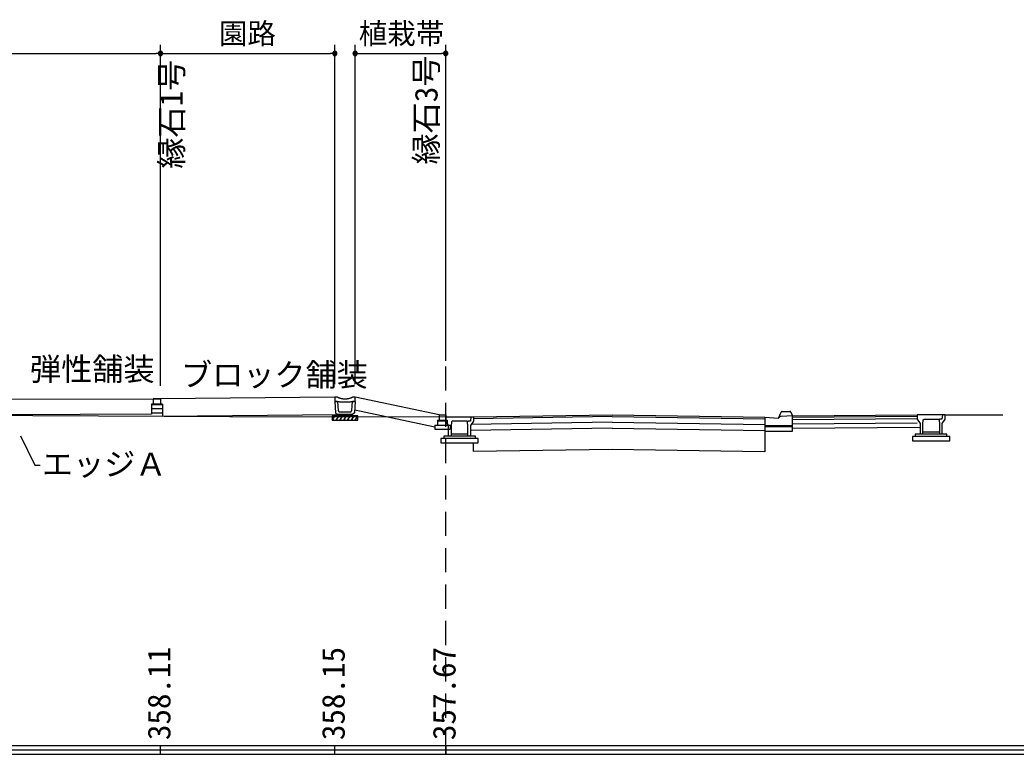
# Model space of a CAD drawing. Units: millimetres on the paper. Extents: x -84 to 7, y -133 to 191.
# Drawn here: x -17.89 to -6.37, y -44.23 to -35.75 of the extents above; entities that cross this region are included whole.
import ezdxf
from ezdxf.enums import TextEntityAlignment as Align

# ---------------------------------------------------------------- set-up
doc = ezdxf.new("R2010")
doc.units = ezdxf.units.MM
doc.header["$LTSCALE"] = 0.14
doc.linetypes.add('DASHED2', pattern=[3, 2, -1])
for name, color, linetype in [('0-1_D-BDG-3-DL-2', 7, 'Continuous'), ('0-3_D-STR-2-文字', 7, 'Continuous'), ('0-5_D-BDG-2-DL-1', 7, 'Continuous'), ('0-7_D-STR-1-計線1', 7, 'Continuous'), ('0-8_D-STR-DIM-2高さ', 7, 'Continuous'), ('0-9_D-BDG-1-現況', 7, 'Continuous'), ('0-A_D-BMK-ROW-区域', 7, 'DASHED2')]:
    doc.layers.add(name, color=color, linetype=linetype)
doc.styles.add('ＭＳ ゴシック', font='')
doc.styles.get('ＭＳ ゴシック').set_extended_font_data('MS Gothic')

msp = doc.modelspace()

# ---------------------------------------------------------------- linework, layer by layer
at = {"layer": '0-1_D-BDG-3-DL-2'}
for p, q in [((-73.8141, -44.1307), (3.4526, -44.1307)), ((-73.8141, -44.2307), (3.4526, -44.2307))]:
    msp.add_line(p, q, dxfattribs=at)
at = {"layer": '0-3_D-STR-2-文字'}
for p, q in [((-16.2616, -39.9757), (-16.2616, -36.0339)), ((-16.2616, -39.5614), (-16.2616, -36.0339)), ((-14.2457, -39.9557), (-14.2457, -36.0339)), ((-14.0107, -39.9557), (-14.0107, -36.0339)), ((-12.9636, -39.6851), (-12.9636, -36.0339)), ((-23.7241, -36.1339), (-16.3116, -36.1339)), ((-16.2866, -36.1339), (-16.3116, -36.1339)), ((-16.2371, -36.1289), (-16.286, -36.1289)), ((-16.286, -36.1389), (-16.2371, -36.1389)), ((-16.2844, -36.124), (-16.2387, -36.124)), ((-16.2387, -36.1439), (-16.2844, -36.1439)), ((-16.2416, -36.1189), (-16.2815, -36.1189)), ((-16.2815, -36.1489), (-16.2416, -36.1489)), ((-16.2765, -36.114), (-16.2466, -36.114)), ((-16.2466, -36.1539), (-16.2765, -36.1539)), ((-16.2366, -36.1339), (-16.2116, -36.1339)), ((-16.2116, -36.1339), (-14.2957, -36.1339)), ((-14.2707, -36.1339), (-14.2957, -36.1339)), ((-14.2212, -36.1289), (-14.2701, -36.1289)), ((-14.2228, -36.1439), (-14.2685, -36.1439)), ((-14.2257, -36.1189), (-14.2656, -36.1189)), ((-14.2307, -36.1539), (-14.2606, -36.1539)), ((-14.0351, -36.1389), (-13.9862, -36.1389)), ((-14.0335, -36.124), (-13.9878, -36.124)), ((-14.0306, -36.1489), (-13.9907, -36.1489)), ((-14.0256, -36.114), (-13.9957, -36.114)), ((-13.9857, -36.1339), (-13.9607, -36.1339)), ((-13.9607, -36.1339), (-13.0136, -36.1339)), ((-12.9886, -36.1339), (-13.0136, -36.1339)), ((-12.9392, -36.1289), (-12.9881, -36.1289)), ((-12.9407, -36.1439), (-12.9865, -36.1439)), ((-12.9437, -36.1189), (-12.9836, -36.1189)), ((-12.9486, -36.1539), (-12.9786, -36.1539))]:
    msp.add_line(p, q, dxfattribs=at)
for points in [[(-16.2366, -36.1339), (-16.2367, -36.1308), (-16.2373, -36.1277), (-16.2383, -36.1247), (-16.2396, -36.1219), (-16.2413, -36.1192), (-16.2433, -36.1168), (-16.2456, -36.1147), (-16.2482, -36.1128), (-16.2509, -36.1113), (-16.2538, -36.1102), (-16.2569, -36.1094), (-16.26, -36.109), (-16.2631, -36.109), (-16.2662, -36.1094), (-16.2693, -36.1102), (-16.2722, -36.1113), (-16.2749, -36.1128), (-16.2775, -36.1147), (-16.2798, -36.1168), (-16.2818, -36.1192), (-16.2835, -36.1219), (-16.2848, -36.1247), (-16.2858, -36.1277), (-16.2864, -36.1308), (-16.2866, -36.1339), (-16.2616, -36.1339)], [(-16.2366, -36.1339), (-16.2367, -36.1308), (-16.2373, -36.1277), (-16.2383, -36.1247), (-16.2396, -36.1219), (-16.2413, -36.1192), (-16.2433, -36.1168), (-16.2456, -36.1147), (-16.2482, -36.1128), (-16.2509, -36.1113), (-16.2538, -36.1102), (-16.2569, -36.1094), (-16.26, -36.109), (-16.2631, -36.109), (-16.2662, -36.1094), (-16.2693, -36.1102), (-16.2722, -36.1113), (-16.2749, -36.1128), (-16.2775, -36.1147), (-16.2798, -36.1168), (-16.2818, -36.1192), (-16.2835, -36.1219), (-16.2848, -36.1247), (-16.2858, -36.1277), (-16.2864, -36.1308), (-16.2866, -36.1339), (-16.2616, -36.1339)], [(-16.2866, -36.1339), (-16.2864, -36.1371), (-16.2858, -36.1402), (-16.2848, -36.1431), (-16.2835, -36.146), (-16.2818, -36.1486), (-16.2798, -36.151), (-16.2775, -36.1532), (-16.2749, -36.155), (-16.2722, -36.1566), (-16.2693, -36.1577), (-16.2662, -36.1585), (-16.2631, -36.1589), (-16.26, -36.1589), (-16.2569, -36.1585), (-16.2538, -36.1577), (-16.2509, -36.1566), (-16.2482, -36.155), (-16.2456, -36.1532), (-16.2433, -36.151), (-16.2413, -36.1486), (-16.2396, -36.146), (-16.2383, -36.1431), (-16.2373, -36.1402), (-16.2367, -36.1371), (-16.2366, -36.1339), (-16.2616, -36.1339)], [(-16.2866, -36.1339), (-16.2864, -36.1371), (-16.2858, -36.1402), (-16.2848, -36.1431), (-16.2835, -36.146), (-16.2818, -36.1486), (-16.2798, -36.151), (-16.2775, -36.1532), (-16.2749, -36.155), (-16.2722, -36.1566), (-16.2693, -36.1577), (-16.2662, -36.1585), (-16.2631, -36.1589), (-16.26, -36.1589), (-16.2569, -36.1585), (-16.2538, -36.1577), (-16.2509, -36.1566), (-16.2482, -36.155), (-16.2456, -36.1532), (-16.2433, -36.151), (-16.2413, -36.1486), (-16.2396, -36.146), (-16.2383, -36.1431), (-16.2373, -36.1402), (-16.2367, -36.1371), (-16.2366, -36.1339), (-16.2616, -36.1339)], [(-14.2207, -36.1339), (-14.2209, -36.1308), (-14.2214, -36.1277), (-14.2224, -36.1247), (-14.2237, -36.1219), (-14.2254, -36.1192), (-14.2274, -36.1168), (-14.2297, -36.1147), (-14.2323, -36.1128), (-14.235, -36.1113), (-14.2379, -36.1102), (-14.241, -36.1094), (-14.2441, -36.109), (-14.2472, -36.109), (-14.2503, -36.1094), (-14.2534, -36.1102), (-14.2563, -36.1113), (-14.2591, -36.1128), (-14.2616, -36.1147), (-14.2639, -36.1168), (-14.2659, -36.1192), (-14.2676, -36.1219), (-14.2689, -36.1247), (-14.2699, -36.1277), (-14.2705, -36.1308), (-14.2707, -36.1339), (-14.2457, -36.1339)], [(-14.2707, -36.1339), (-14.2705, -36.1371), (-14.2699, -36.1402), (-14.2689, -36.1431), (-14.2676, -36.146), (-14.2659, -36.1486), (-14.2639, -36.151), (-14.2616, -36.1532), (-14.2591, -36.155), (-14.2563, -36.1566), (-14.2534, -36.1577), (-14.2503, -36.1585), (-14.2472, -36.1589), (-14.2441, -36.1589), (-14.241, -36.1585), (-14.2379, -36.1577), (-14.235, -36.1566), (-14.2323, -36.155), (-14.2297, -36.1532), (-14.2274, -36.151), (-14.2254, -36.1486), (-14.2237, -36.146), (-14.2224, -36.1431), (-14.2214, -36.1402), (-14.2209, -36.1371), (-14.2207, -36.1339), (-14.2457, -36.1339)], [(-13.9857, -36.1339), (-13.9859, -36.1308), (-13.9864, -36.1277), (-13.9874, -36.1247), (-13.9887, -36.1219), (-13.9904, -36.1192), (-13.9924, -36.1168), (-13.9947, -36.1147), (-13.9973, -36.1128), (-14, -36.1113), (-14.0029, -36.1102), (-14.006, -36.1094), (-14.0091, -36.109), (-14.0122, -36.109), (-14.0153, -36.1094), (-14.0184, -36.1102), (-14.0213, -36.1113), (-14.0241, -36.1128), (-14.0266, -36.1147), (-14.0289, -36.1168), (-14.0309, -36.1192), (-14.0326, -36.1219), (-14.0339, -36.1247), (-14.0349, -36.1277), (-14.0355, -36.1308), (-14.0357, -36.1339), (-14.0107, -36.1339)], [(-14.0357, -36.1339), (-14.0355, -36.1371), (-14.0349, -36.1402), (-14.0339, -36.1431), (-14.0326, -36.146), (-14.0309, -36.1486), (-14.0289, -36.151), (-14.0266, -36.1532), (-14.0241, -36.155), (-14.0213, -36.1566), (-14.0184, -36.1577), (-14.0153, -36.1585), (-14.0122, -36.1589), (-14.0091, -36.1589), (-14.006, -36.1585), (-14.0029, -36.1577), (-14, -36.1566), (-13.9973, -36.155), (-13.9947, -36.1532), (-13.9924, -36.151), (-13.9904, -36.1486), (-13.9887, -36.146), (-13.9874, -36.1431), (-13.9864, -36.1402), (-13.9859, -36.1371), (-13.9857, -36.1339), (-14.0107, -36.1339)], [(-12.9386, -36.1339), (-12.9388, -36.1308), (-12.9394, -36.1277), (-12.9404, -36.1247), (-12.9417, -36.1219), (-12.9434, -36.1192), (-12.9454, -36.1168), (-12.9477, -36.1147), (-12.9502, -36.1128), (-12.953, -36.1113), (-12.9559, -36.1102), (-12.9589, -36.1094), (-12.9621, -36.109), (-12.9652, -36.109), (-12.9683, -36.1094), (-12.9714, -36.1102), (-12.9743, -36.1113), (-12.977, -36.1128), (-12.9796, -36.1147), (-12.9819, -36.1168), (-12.9839, -36.1192), (-12.9855, -36.1219), (-12.9869, -36.1247), (-12.9878, -36.1277), (-12.9884, -36.1308), (-12.9886, -36.1339), (-12.9636, -36.1339)], [(-12.9886, -36.1339), (-12.9884, -36.1371), (-12.9878, -36.1402), (-12.9869, -36.1431), (-12.9855, -36.146), (-12.9839, -36.1486), (-12.9819, -36.151), (-12.9796, -36.1532), (-12.977, -36.155), (-12.9743, -36.1566), (-12.9714, -36.1577), (-12.9683, -36.1585), (-12.9652, -36.1589), (-12.9621, -36.1589), (-12.9589, -36.1585), (-12.9559, -36.1577), (-12.953, -36.1566), (-12.9502, -36.155), (-12.9477, -36.1532), (-12.9454, -36.151), (-12.9434, -36.1486), (-12.9417, -36.146), (-12.9404, -36.1431), (-12.9394, -36.1402), (-12.9388, -36.1371), (-12.9386, -36.1339), (-12.9636, -36.1339)]]:
    msp.add_lwpolyline(points, close=True, dxfattribs=at)
msp.add_lwpolyline([(-17.8799, -40.5524), (-17.7173, -40.8904), (-17.6548, -40.8904)], dxfattribs=at)
at = {"layer": '0-5_D-BDG-2-DL-1'}
msp.add_line((-76.8141, -44.1807), (3.4526, -44.1807), dxfattribs=at)
at = {"layer": '0-7_D-STR-1-計線1'}
for p, q in [((-16.24, -40.1857), (-16.3669, -40.1857)), ((-16.24, -40.1932), (-16.3669, -40.1932)), ((-16.3458, -40.1257), (-16.3458, -40.1857)), ((-16.2612, -40.1257), (-16.3458, -40.1257)), ((-14.2457, -40.1057), (-16.2616, -40.1257)), ((-16.2612, -40.1257), (-16.2612, -40.1857)), ((-16.24, -40.1857), (-16.24, -40.3309)), ((-14.2457, -40.1057), (-14.2457, -40.1657)), ((-14.2163, -40.1057), (-14.2457, -40.1057)), ((-14.2457, -40.1057), (-14.2457, -40.1557)), ((-14.2457, -40.1557), (-14.2398, -40.2857)), ((-14.2163, -40.1557), (-14.2457, -40.1557)), ((-14.2163, -40.1557), (-14.2059, -40.262)), ((-14.1928, -40.1607), (-14.0635, -40.1607)), ((-14.0504, -40.262), (-14.04, -40.1557)), ((-14.0107, -40.1057), (-14.04, -40.1057)), ((-14.0107, -40.1557), (-14.04, -40.1557)), ((-14.0107, -40.1557), (-14.0165, -40.2857)), ((-13.0386, -40.3107), (-14.0107, -40.1057)), ((-14.0107, -40.1557), (-14.0107, -40.1057)), ((-16.24, -40.2432), (-16.3669, -40.2432)), ((-16.24, -40.2932), (-16.3669, -40.2932)), ((-14.2163, -40.3104), (-16.24, -40.3305)), ((-13.9813, -40.3207), (-14.275, -40.3207)), ((-14.275, -40.3207), (-14.275, -40.3707)), ((-14.275, -40.3707), (-14.2411, -40.3207)), ((-14.2496, -40.3332), (-14.2581, -40.3207)), ((-14.231, -40.3707), (-14.197, -40.3207)), ((-14.04, -40.3057), (-14.2163, -40.3057)), ((-14.2055, -40.3332), (-14.214, -40.3207)), ((-14.1883, -40.2757), (-14.068, -40.2757)), ((-14.1869, -40.3707), (-14.153, -40.3207)), ((-14.1615, -40.3332), (-14.1699, -40.3207)), ((-14.1428, -40.3707), (-14.1089, -40.3207)), ((-14.1174, -40.3332), (-14.1259, -40.3207)), ((-14.0988, -40.3707), (-14.0649, -40.3207)), ((-14.0733, -40.3332), (-14.0818, -40.3207)), ((-14.0547, -40.3707), (-14.0208, -40.3207)), ((-14.0165, -40.2857), (-14.04, -40.3057)), ((-14.04, -40.3207), (-14.04, -40.3057)), ((-14.0293, -40.3332), (-14.0378, -40.3207)), ((-13.0886, -40.4535), (-14.0153, -40.258)), ((-13.9852, -40.3332), (-13.9937, -40.3207)), ((-13.9813, -40.3707), (-13.9813, -40.3207)), ((-13.0386, -40.3107), (-13.0386, -40.3707)), ((-13.0386, -40.3107), (-12.9636, -40.3107)), ((-12.9636, -40.3107), (-12.9636, -40.3707)), ((-14.275, -40.3707), (-13.9813, -40.3707)), ((-14.2581, -40.3707), (-14.2665, -40.3582)), ((-14.214, -40.3707), (-14.2225, -40.3582)), ((-14.1699, -40.3707), (-14.1784, -40.3582)), ((-14.1259, -40.3707), (-14.1344, -40.3582)), ((-14.0818, -40.3707), (-14.0903, -40.3582)), ((-14.0378, -40.3707), (-14.0462, -40.3582)), ((-14.0107, -40.3707), (-13.9813, -40.3274)), ((-13.9937, -40.3707), (-14.0022, -40.3582)), ((-13.0886, -40.4282), (-12.9136, -40.4282)), ((-13.0886, -40.4282), (-13.0886, -40.4782)), ((-13.0574, -40.3707), (-12.9449, -40.3707)), ((-13.0574, -40.3707), (-13.0574, -40.4282)), ((-13.0574, -40.3782), (-12.9449, -40.3782)), ((-12.9636, -40.3357), (-12.9612, -40.3357)), ((-12.9449, -40.3707), (-12.9449, -40.4282)), ((-12.9136, -40.4282), (-12.9136, -40.4782)), ((-13.0886, -40.4782), (-12.9136, -40.4782)), ((-16.2616, -44.2307), (-16.2616, -44.1307)), ((-14.2457, -44.2307), (-14.2457, -44.1307)), ((-12.9636, -44.1307), (-12.9636, -44.2307))]:
    msp.add_line(p, q, dxfattribs=at)
for points in [[(-23.7892, -40.2107), (-20.3257, -40.1307), (-18.0152, -40.1307), (-16.2616, -40.1257)], [(-16.3669, -40.1857), (-16.3669, -40.2432), (-16.3669, -40.3011)], [(-14.2457, -40.1557), (-14.1987, -40.1557), (-14.1928, -40.1607)], [(-14.2163, -40.1057), (-14.2118, -40.1078), (-14.2072, -40.1098), (-14.2026, -40.1117), (-14.198, -40.1135), (-14.1932, -40.1152), (-14.1884, -40.1167), (-14.1836, -40.1181), (-14.1787, -40.1194), (-14.1738, -40.1206), (-14.1688, -40.1217), (-14.1638, -40.1226), (-14.1587, -40.1234), (-14.1537, -40.1241), (-14.1486, -40.1247), (-14.1435, -40.1251), (-14.1384, -40.1255), (-14.1333, -40.1257), (-14.1282, -40.1257), (-14.123, -40.1257), (-14.1179, -40.1255), (-14.1128, -40.1251), (-14.1077, -40.1247), (-14.1026, -40.1241), (-14.0976, -40.1234), (-14.0925, -40.1226), (-14.0875, -40.1217), (-14.0826, -40.1206), (-14.0776, -40.1194), (-14.0727, -40.1181), (-14.0679, -40.1167), (-14.0631, -40.1152), (-14.0584, -40.1135), (-14.0537, -40.1117), (-14.0491, -40.1098), (-14.0445, -40.1078), (-14.04, -40.1057)], [(-14.0635, -40.1607), (-14.0577, -40.1557), (-14.0107, -40.1557)], [(-23.7742, -40.3854), (-20.3236, -40.3057), (-18.0149, -40.3057), (-16.3669, -40.301)], [(-14.2398, -40.2857), (-14.2163, -40.3057), (-14.2163, -40.3207)], [(-14.2059, -40.262), (-14.2058, -40.2626), (-14.2057, -40.2632), (-14.2056, -40.2638), (-14.2054, -40.2644), (-14.2052, -40.265), (-14.205, -40.2656), (-14.2047, -40.2662), (-14.2045, -40.2667), (-14.2041, -40.2673), (-14.2038, -40.2679), (-14.2035, -40.2684), (-14.2031, -40.2689), (-14.2027, -40.2694), (-14.2022, -40.2699), (-14.2018, -40.2704), (-14.2013, -40.2709), (-14.2008, -40.2713), (-14.2002, -40.2718), (-14.1997, -40.2722), (-14.1991, -40.2726), (-14.1986, -40.2729), (-14.1979, -40.2733), (-14.1973, -40.2736), (-14.1967, -40.2739), (-14.1961, -40.2742), (-14.1954, -40.2745), (-14.1947, -40.2747), (-14.194, -40.2749), (-14.1933, -40.2751), (-14.1926, -40.2753), (-14.1919, -40.2754), (-14.1912, -40.2755), (-14.1905, -40.2756), (-14.1898, -40.2757), (-14.189, -40.2757), (-14.1883, -40.2757)], [(-14.068, -40.2757), (-14.0673, -40.2757), (-14.0665, -40.2757), (-14.0658, -40.2756), (-14.0651, -40.2755), (-14.0644, -40.2754), (-14.0637, -40.2753), (-14.063, -40.2751), (-14.0623, -40.2749), (-14.0616, -40.2747), (-14.0609, -40.2745), (-14.0603, -40.2742), (-14.0596, -40.2739), (-14.059, -40.2736), (-14.0584, -40.2733), (-14.0578, -40.2729), (-14.0572, -40.2726), (-14.0566, -40.2722), (-14.0561, -40.2718), (-14.0555, -40.2713), (-14.055, -40.2709), (-14.0546, -40.2704), (-14.0541, -40.2699), (-14.0537, -40.2694), (-14.0532, -40.2689), (-14.0529, -40.2684), (-14.0525, -40.2679), (-14.0522, -40.2673), (-14.0519, -40.2667), (-14.0516, -40.2662), (-14.0513, -40.2656), (-14.0511, -40.265), (-14.0509, -40.2644), (-14.0507, -40.2638), (-14.0506, -40.2632), (-14.0505, -40.2626), (-14.0504, -40.262)]]:
    msp.add_lwpolyline(points, dxfattribs=at)
msp.add_lwpolyline([(-14.04, -40.3057), (-14.2163, -40.3057), (-14.2163, -40.3207), (-14.04, -40.3207)], close=True, dxfattribs=at)
at = {"layer": '0-9_D-BDG-1-現況'}
for p, q in [((-12.6428, -40.3357), (-11.0386, -40.3107)), ((-11.0386, -40.3107), (-9.274, -40.3382)), ((-9.1136, -40.3482), (-9.0845, -40.2801)), ((-8.9532, -40.3232), (-9.0837, -40.3293)), ((-9.0723, -40.2732), (-8.982, -40.2732)), ((-8.9697, -40.2803), (-8.9532, -40.3232)), ((-8.9532, -40.3232), (-7.5092, -40.312)), ((-8.9532, -40.4982), (-8.9532, -40.3232)), ((-7.1884, -40.312), (-7.5092, -40.312)), ((-7.5092, -40.312), (-7.5092, -40.3595)), ((-7.1884, -40.312), (-6.5211, -40.312)), ((-12.9636, -40.3357), (-12.6428, -40.3357)), ((-12.9636, -40.3832), (-12.9636, -40.3357)), ((-12.723, -40.3832), (-12.8834, -40.3832)), ((-12.7102, -40.3932), (-12.723, -40.3832)), ((-12.707, -40.3832), (-12.7111, -40.3925)), ((-12.707, -40.4432), (-12.7102, -40.3932)), ((-12.6428, -40.3832), (-12.6749, -40.4332)), ((-12.6749, -40.4332), (-12.6749, -40.5582)), ((-11.0386, -40.3957), (-12.6671, -40.4211)), ((-11.0386, -40.3307), (-12.6428, -40.3557)), ((-12.6428, -40.3357), (-12.6428, -40.3832)), ((-11.0386, -40.3307), (-9.274, -40.3582)), ((-11.0386, -40.3957), (-9.274, -40.4232)), ((-9.274, -40.3382), (-9.1136, -40.3482)), ((-8.9532, -40.4382), (-9.274, -40.4382)), ((-8.9532, -40.3383), (-7.5092, -40.327)), ((-8.9532, -40.3633), (-7.5092, -40.352)), ((-8.9532, -40.4133), (-7.5092, -40.402)), ((-7.5092, -40.3595), (-7.4772, -40.4095)), ((-7.4772, -40.4095), (-7.4772, -40.5345)), ((-7.4451, -40.4195), (-7.4419, -40.3695)), ((-7.4451, -40.5345), (-7.4451, -40.4195)), ((-7.4419, -40.3695), (-7.429, -40.3595)), ((-7.429, -40.3595), (-7.2686, -40.3595)), ((-7.2526, -40.3595), (-7.2567, -40.3687)), ((-7.2526, -40.4195), (-7.2526, -40.5345)), ((-7.2205, -40.5345), (-7.2205, -40.4095)), ((-12.8995, -40.4432), (-12.8995, -40.5582)), ((-12.707, -40.5332), (-12.8995, -40.5332)), ((-12.707, -40.5582), (-12.707, -40.4432)), ((-11.0386, -40.4657), (-12.6749, -40.4912)), ((-11.0386, -40.4657), (-9.274, -40.4932)), ((-8.9532, -40.4482), (-9.274, -40.4482)), ((-9.274, -40.4957), (-9.274, -40.7383)), ((-8.955, -40.4632), (-7.479, -40.4517)), ((-7.166, -40.5345), (-7.5317, -40.5345)), ((-7.5317, -40.5345), (-7.5317, -40.5595)), ((-7.2526, -40.5095), (-7.4451, -40.5095)), ((-7.166, -40.5595), (-7.166, -40.5345)), ((-12.5883, -40.5832), (-13.0182, -40.5832)), ((-13.0182, -40.5832), (-13.0182, -40.6332)), ((-13.0182, -40.6332), (-12.5883, -40.6332)), ((-12.6203, -40.5582), (-12.9861, -40.5582)), ((-12.9861, -40.5582), (-12.9861, -40.5832)), ((-12.6428, -40.7358), (-12.6428, -40.6332)), ((-12.6203, -40.5832), (-12.6203, -40.5582)), ((-12.5883, -40.6332), (-12.5883, -40.5832)), ((-7.1339, -40.5595), (-7.5638, -40.5595)), ((-7.5638, -40.5595), (-7.5638, -40.6095)), ((-7.5638, -40.6095), (-7.1339, -40.6095)), ((-7.1339, -40.6095), (-7.1339, -40.5595))]:
    msp.add_line(p, q, dxfattribs=at)
for points in [[(-66.6899, -39.8807), (-62.6107, -39.9307), (-58.4581, -39.9807), (-54.2168, -40.0307), (-49.8669, -40.0807), (-45.3822, -40.1307), (-39.7149, -40.1807), (-32.9081, -40.2307), (-25.334, -40.2807), (-15.4619, -40.3307), (-12.9636, -40.3357)], [(-9.0723, -40.2732), (-9.0727, -40.2732), (-9.0732, -40.2732), (-9.0736, -40.2733), (-9.0741, -40.2733), (-9.0745, -40.2734), (-9.0749, -40.2734), (-9.0754, -40.2735), (-9.0758, -40.2736), (-9.0762, -40.2737), (-9.0767, -40.2738), (-9.0771, -40.2739), (-9.0775, -40.2741), (-9.0779, -40.2742), (-9.0783, -40.2744), (-9.0787, -40.2745), (-9.0791, -40.2747), (-9.0794, -40.2749), (-9.0798, -40.2751), (-9.0802, -40.2753), (-9.0805, -40.2755), (-9.0808, -40.2758), (-9.0812, -40.276), (-9.0815, -40.2762), (-9.0818, -40.2765), (-9.0821, -40.2767), (-9.0824, -40.277), (-9.0826, -40.2773), (-9.0829, -40.2776), (-9.0831, -40.2779), (-9.0834, -40.2782), (-9.0836, -40.2785), (-9.0838, -40.2788), (-9.084, -40.2791), (-9.0842, -40.2794), (-9.0843, -40.2797), (-9.0845, -40.2801)], [(-8.9697, -40.2803), (-8.9699, -40.28), (-8.97, -40.2797), (-8.9702, -40.2793), (-8.9704, -40.279), (-8.9706, -40.2787), (-8.9708, -40.2784), (-8.971, -40.2781), (-8.9712, -40.2778), (-8.9715, -40.2775), (-8.9718, -40.2772), (-8.972, -40.2769), (-8.9723, -40.2766), (-8.9726, -40.2764), (-8.973, -40.2761), (-8.9733, -40.2759), (-8.9736, -40.2756), (-8.974, -40.2754), (-8.9743, -40.2752), (-8.9747, -40.275), (-8.9751, -40.2748), (-8.9755, -40.2746), (-8.9759, -40.2744), (-8.9763, -40.2743), (-8.9767, -40.2741), (-8.9771, -40.274), (-8.9775, -40.2738), (-8.978, -40.2737), (-8.9784, -40.2736), (-8.9788, -40.2735), (-8.9793, -40.2734), (-8.9797, -40.2734), (-8.9802, -40.2733), (-8.9806, -40.2733), (-8.9811, -40.2732), (-8.9816, -40.2732), (-8.982, -40.2732)], [(-7.2173, -40.312), (-7.2237, -40.3595), (-7.2526, -40.3595)], [(-7.2205, -40.4095), (-7.1884, -40.3595), (-7.1884, -40.312)], [(-12.9315, -40.5582), (-12.9315, -40.4332), (-12.9636, -40.3832)], [(-12.8834, -40.3832), (-12.8963, -40.3932), (-12.8995, -40.4432)], [(-12.6717, -40.3357), (-12.6781, -40.3832), (-12.707, -40.3832)], [(-9.274, -40.3382), (-9.274, -40.4982), (-8.9532, -40.4982)], [(-9.0837, -40.3293), (-9.0848, -40.3295), (-9.0859, -40.3296), (-9.087, -40.3298), (-9.0881, -40.3301), (-9.0892, -40.3303), (-9.0902, -40.3306), (-9.0913, -40.3309), (-9.0923, -40.3312), (-9.0934, -40.3315), (-9.0944, -40.3319), (-9.0954, -40.3323), (-9.0964, -40.3327), (-9.0973, -40.3332), (-9.0983, -40.3336), (-9.0992, -40.3341), (-9.1001, -40.3346), (-9.101, -40.3351), (-9.1019, -40.3356), (-9.1028, -40.3362), (-9.1036, -40.3368), (-9.1044, -40.3374), (-9.1052, -40.338), (-9.106, -40.3386), (-9.1067, -40.3393), (-9.1075, -40.3399), (-9.1082, -40.3406), (-9.1088, -40.3413), (-9.1095, -40.342), (-9.1101, -40.3428), (-9.1107, -40.3435), (-9.1113, -40.3443), (-9.1118, -40.345), (-9.1123, -40.3458), (-9.1128, -40.3466), (-9.1132, -40.3474), (-9.1136, -40.3482)], [(-7.2686, -40.3595), (-7.2558, -40.3695), (-7.2526, -40.4195)], [(-9.2803, -40.7382), (-11.0386, -40.7108), (-12.6428, -40.7358)]]:
    msp.add_lwpolyline(points, dxfattribs=at)
at = {"layer": '0-A_D-BMK-ROW-区域'}
msp.add_line((-12.9636, -44.2307), (-12.9636, -38.1807), dxfattribs=at)

# ---------------------------------------------------------------- texts
at = {"layer": '0-3_D-STR-2-文字', "style": 'ＭＳ ゴシック'}
for s, height, p in [('園路', 0.2419, (-15.5874, -36.0977)), ('植栽帯', 0.2419, (-13.9695, -36.0971)), ('弾性舗装', 0.2639, (-17.7711, -39.9935)), ('ブロック舗装', 0.2639, (-16.0246, -40.059)), ('エッジＡ', 0.2639, (-17.6331, -41.0912))]:
    msp.add_text(s, height=height, dxfattribs=at).set_placement(p, align=Align.BOTTOM_LEFT)
for s, p in [('縁石3号', (-12.978, -37.4179)), ('縁石1号', (-15.9249, -37.4668))]:
    msp.add_text(s, height=0.2639, rotation=90, dxfattribs=at).set_placement(p, align=Align.BOTTOM_LEFT)
at = {"layer": '0-8_D-STR-DIM-2高さ', "style": 'ＭＳ ゴシック'}
for s, p in [('358.11', (-16.0678, -44.0699)), ('358.15', (-14.0518, -44.0699)), ('357.67', (-12.7699, -44.0699))]:
    msp.add_text(s, height=0.2639, rotation=90, dxfattribs=at).set_placement(p, align=Align.BOTTOM_LEFT)

doc.saveas('drawing.dxf')
